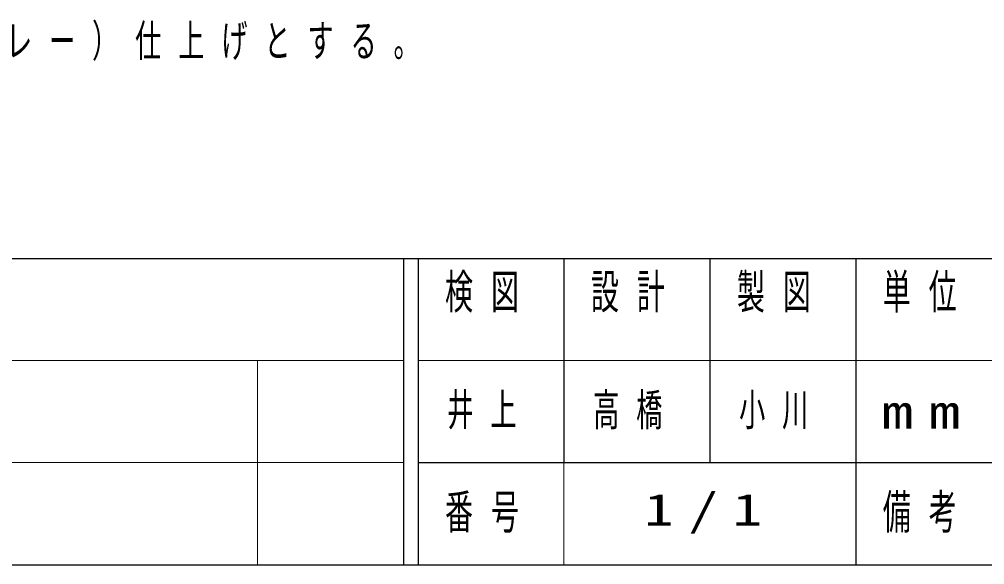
# Model space of a CAD drawing. Units: millimetres on the paper, scale 1:20. Extents: x 475 to 840, y 0 to 257.
# Drawn here: x 575.2 to 641.3, y 0 to 37.4 of the extents above; entities that cross this region are included whole.
import ezdxf

# ---------------------------------------------------------------- set-up
doc = ezdxf.new("R2010")
doc.units = ezdxf.units.MM
doc.layers.add('99', color=7, linetype='Continuous')
doc.layers.add('CLASS1', color=7, linetype='Continuous')
doc.layers.add('図枠', color=7, linetype='Continuous', lineweight=13)
doc.styles.add('ＭＳ ゴシック', font='')
doc.styles.get('ＭＳ ゴシック').set_extended_font_data('MS Gothic')

msp = doc.modelspace()

# ---------------------------------------------------------------- linework, layer by layer
at = {"layer": '図枠', "color": 20, "lineweight": 25}
for p, q in [((475, 21), (840, 21)), ((475, 0), (840, 0))]:
    msp.add_line(p, q, dxfattribs=at)
at = {"layer": '図枠', "color": 3, "lineweight": 25}
for p, q in [((601.5, 21), (601.5, 0)), ((602.5, 21), (602.5, 0)), ((612.5, 21), (612.5, 7)), ((622.5, 21), (622.5, 7)), ((632.5, 21), (632.5, 0)), ((602.5, 7), (840, 7))]:
    msp.add_line(p, q, dxfattribs=at)
at = {"layer": '図枠'}
for p, q in [((475, 14), (601.5, 14)), ((591.5, 14), (591.5, 0)), ((602.5, 14), (657.5, 14)), ((475, 7), (601.5, 7)), ((612.5, 7), (612.5, 0))]:
    msp.add_line(p, q, dxfattribs=at)

# ---------------------------------------------------------------- texts
at = {"layer": '99', "char_height": 2.199, "attachment_point": 4, "style": 'ＭＳ ゴシック'}
for s, insert in [('\\T1.64;\\W0.6;井上', (604.5, 10.5)), ('\\T1.64;\\W0.6;高橋', (614.5, 10.5)), ('\\T1.64;\\W0.6;小川', (624.5, 10.5)), ('\\T1.5;\\W1.35;1/1', (618, 3.5))]:
    msp.add_mtext(s, dxfattribs=dict(at, insert=insert))
at = {"layer": 'CLASS1', "insert": (476.861, 34.547), "char_height": 2.199, "attachment_point": 7, "style": 'ＭＳ ゴシック'}
msp.add_mtext('\\T1.64;\\W0.6;鋼材は、電気亜鉛メッキ処理の上、ポリエステル樹脂粉体塗装（ペールグレー）仕上げとする。', dxfattribs=at)
at = {"layer": '図枠', "char_height": 2.346, "style": 'ＭＳ ゴシック'}
for s, insert, attachment_point in [('\\T1.64;\\W0.6;検図', (607.5, 19.9), 2), ('\\T1.64;\\W0.6;設計', (617.5, 19.9), 2), ('\\T1.64;\\W0.6;製図', (627.5, 19.9), 2), ('\\T1.64;\\W0.6;単位', (637.5, 19.9), 2), ('\\T1.5;\\W1.35;mm', (637.5, 10.5), 5), ('\\T1.64;\\W0.6;番号', (607.5, 3.5), 5), ('\\T1.64;\\W0.6;備考', (637.5, 3.5), 5)]:
    msp.add_mtext(s, dxfattribs=dict(at, insert=insert, attachment_point=attachment_point))

doc.saveas('drawing.dxf')
